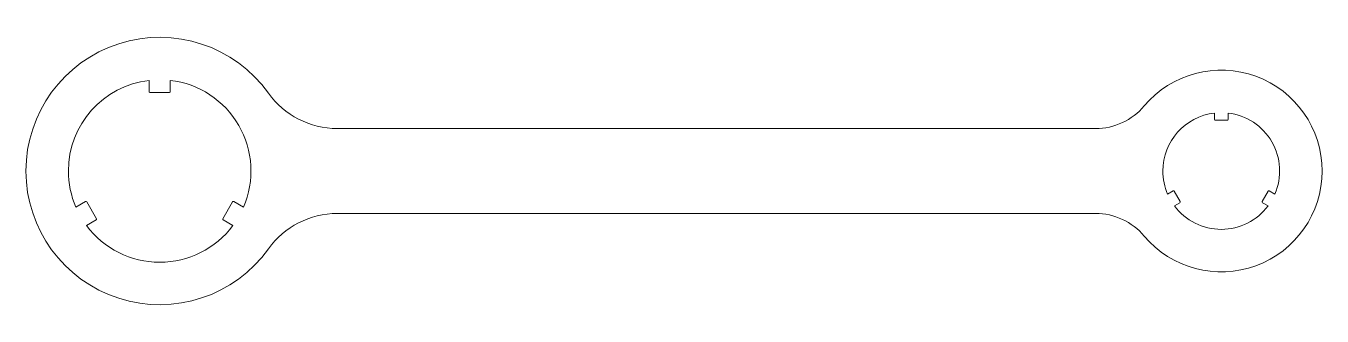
# Model space of a CAD drawing. Header units: millimetres. Extents: x 105 to 410, y 323 to 392.
import ezdxf

# ---------------------------------------------------------------- set-up
doc = ezdxf.new("R2010")
doc.units = ezdxf.units.MM
doc.linetypes.add('________________', pattern=[0])

# ---------------------------------------------------------------- blocks, each defined once
blk = doc.blocks.new('D_FRAME_VIEW@37')
at = {"color": 5, "linetype": '________________', "lineweight": 9}
for p, q in [((133.88, 378.85), (133.88, 376.2)), ((138.88, 376.2), (138.88, 378.85)), ((134.07, 376), (138.68, 376)), ((384.77, 371.16), (384.77, 369.65)), ((384.98, 369.45), (387.77, 369.45)), ((387.98, 369.65), (387.98, 371.16)), ((178.23, 367.5), (356.77, 367.5)), ((375.05, 352.81), (373.75, 352.06)), ((376.73, 350.31), (375.33, 352.74)), ((397.42, 352.74), (396.02, 350.31)), ((399, 352.06), (397.7, 352.81)), ((118.93, 350.32), (116.63, 348.99)), ((121.5, 346.26), (119.2, 350.24)), ((153.55, 350.24), (151.25, 346.26)), ((156.12, 348.99), (153.82, 350.32)), ((375.35, 349.29), (376.65, 350.04)), ((396.1, 350.04), (397.4, 349.29)), ((119.13, 344.66), (121.43, 345.98)), ((151.32, 345.98), (153.62, 344.66)), ((356.77, 347.5), (178.23, 347.5))]:
    blk.add_line(p, q, dxfattribs=at)
at = {"color": 5, "linetype": '________________', "lineweight": 9, "extrusion": (0, 0, -1)}
for centre, radius, start, end in [((-136.38, 357.5), 31.5, 215.6283, 144.3717), ((-386.38, 357.5), 23.75, 40.1778, 319.8222), ((-136.38, 357.5), 21.5, 0, 83.3226), ((-136.38, 357.5), 21.5, 96.6774, 203.3226), ((-386.38, 357.5), 13.75, 0, 83.3177), ((-386.38, 357.5), 13.75, 96.6823, 203.3177), ((-136.38, 357.5), 21.5, 336.6774, 0), ((-386.38, 357.5), 13.75, 336.6823, 0), ((-386.38, 357.5), 13.75, 216.6823, 323.3177), ((-136.38, 357.5), 21.5, 216.6774, 323.3226)]:
    blk.add_arc(centre, radius, start, end, dxfattribs=at)
at = {"color": 5, "linetype": '________________', "lineweight": 9}
for centre, radius, start, end in [((134.07, 376.2), 0.2, 180, 270), ((138.68, 376.2), 0.2, 270, 0), ((178.23, 387.5), 20, 215.6283, 270), ((356.77, 382.5), 15, 270, 319.8222), ((384.98, 369.65), 0.2, 180, 270), ((387.77, 369.65), 0.2, 270, 0), ((375.15, 352.64), 0.2, 30, 120), ((397.6, 352.64), 0.2, 60, 150), ((119.03, 350.14), 0.2, 30, 120), ((153.72, 350.14), 0.2, 60, 150), ((376.55, 350.21), 0.2, 300, 30), ((396.2, 350.21), 0.2, 150, 240), ((121.33, 346.16), 0.2, 300, 30), ((151.42, 346.16), 0.2, 150, 240), ((178.23, 327.5), 20, 90, 144.3717), ((356.77, 332.5), 15, 40.1778, 90)]:
    blk.add_arc(centre, radius, start, end, dxfattribs=at)

msp = doc.modelspace()

# ---------------------------------------------------------------- block references
at = {"color": 7, "linetype": '________________', "lineweight": 30}
msp.add_blockref('D_FRAME_VIEW@37', (0, 0), dxfattribs=at)

doc.saveas('drawing.dxf')
